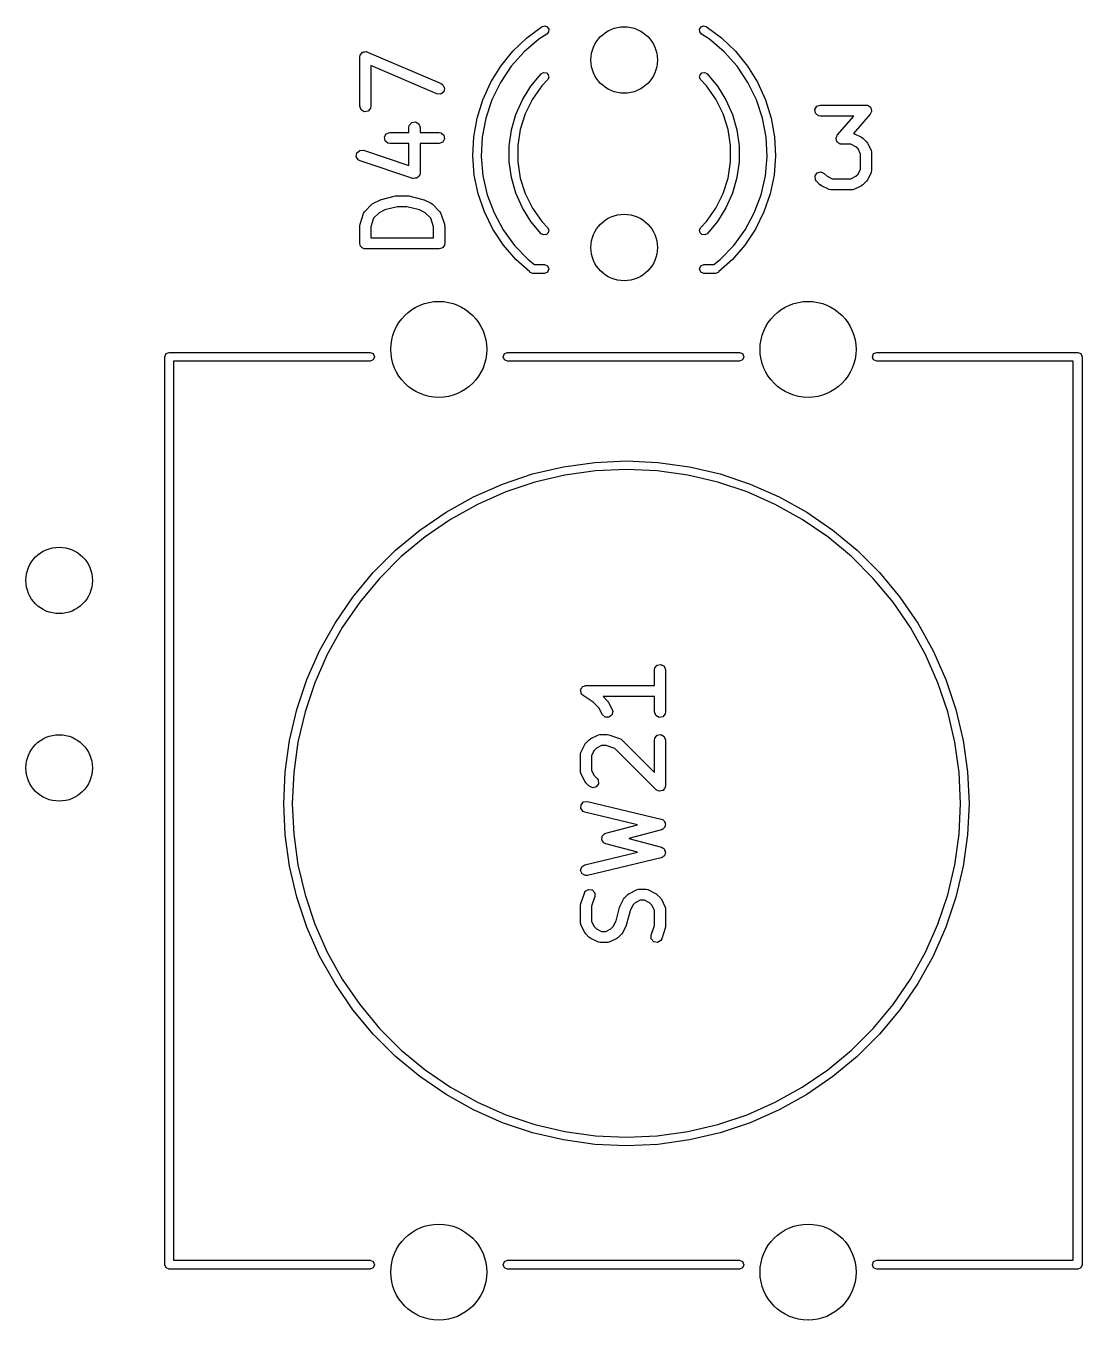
# Model space of a CAD drawing. Extents: x 36 to 247, y -101 to -40.
# Drawn here: x 88.33 to 102.63, y -71.96 to -54.43 of the extents above; entities that cross this region are included whole.
import ezdxf

# ---------------------------------------------------------------- set-up
doc = ezdxf.new("R2010")
doc.units = 0
doc.layers.add('BLACK', color=7, linetype='CONTINUOUS')

msp = doc.modelspace()

# ---------------------------------------------------------------- linework, layer by layer
at = {"layer": 'BLACK', "linetype": 'CONTINUOUS'}
for p, q in [((95.110254, -54.591317), (95.318872, -54.437244)), ((95.318871, -54.437243), (95.354719, -54.427757)), ((95.318872, -54.437244), (95.318871, -54.437243)), ((95.354719, -54.427757), (95.389297, -54.441155)), ((95.407339, -54.509342), (95.383913, -54.538087)), ((95.389297, -54.441155), (95.409396, -54.472317)), ((95.409396, -54.472317), (95.407339, -54.509342)), ((97.450604, -54.472317), (97.470703, -54.441155)), ((97.452661, -54.509342), (97.450604, -54.472317)), ((97.476087, -54.538087), (97.452661, -54.509342)), ((97.470703, -54.441155), (97.505281, -54.427757)), ((97.505281, -54.427757), (97.541129, -54.437243)), ((97.541129, -54.437243), (97.541128, -54.437244)), ((97.541128, -54.437244), (97.749746, -54.591317)), ((94.922758, -54.770497), (95.110254, -54.591317)), ((95.273711, -54.60909), (95.074615, -54.77969)), ((95.383913, -54.538088), (95.273711, -54.60909)), ((95.383913, -54.538087), (95.383913, -54.538088)), ((97.476087, -54.538088), (97.476087, -54.538087)), ((97.586289, -54.60909), (97.476087, -54.538088)), ((97.785385, -54.77969), (97.586289, -54.60909)), ((97.749746, -54.591317), (97.937242, -54.770497)), ((92.849819, -54.850476), (92.854342, -54.824824)), ((92.849819, -55.517142), (92.849819, -54.850476)), ((92.854342, -54.824824), (92.860036, -54.818037)), ((92.860036, -54.818037), (92.86206, -54.80941)), ((92.86206, -54.80941), (92.876071, -54.798927)), ((92.876071, -54.798927), (92.887319, -54.785524)), ((92.887319, -54.785524), (92.896045, -54.783985)), ((92.896045, -54.783985), (92.90314, -54.778678)), ((92.90314, -54.778678), (92.920608, -54.779654)), ((92.920608, -54.779654), (92.937843, -54.776615)), ((92.937843, -54.776615), (92.945517, -54.781045)), ((92.945517, -54.781045), (92.954363, -54.78154)), ((92.954363, -54.78154), (93.954363, -55.210111)), ((94.759386, -54.971916), (94.922758, -54.770497)), ((95.074615, -54.77969), (94.900416, -54.975645)), ((97.959584, -54.975645), (97.785385, -54.77969)), ((97.937242, -54.770497), (98.100614, -54.971916)), ((93.895275, -55.347983), (92.999819, -54.964216)), ((92.999819, -54.964216), (92.999819, -55.517142)), ((94.622751, -55.19235), (94.759386, -54.971916)), ((94.900416, -54.975645), (94.754314, -55.193355)), ((98.105686, -55.193355), (97.959584, -54.975645)), ((98.100614, -54.971916), (98.237249, -55.19235)), ((93.954363, -55.210111), (93.976159, -55.224373)), ((93.976159, -55.224373), (93.999291, -55.270165)), ((94.515041, -55.42827), (94.622751, -55.19235)), ((94.754314, -55.193355), (94.638993, -55.428822)), ((95.167352, -55.243858), (95.30697, -55.077225)), ((95.30697, -55.077225), (95.339697, -55.05979)), ((95.393357, -55.160516), (95.316546, -55.240196)), ((95.339697, -55.05979), (95.376422, -55.064921)), ((95.376422, -55.064921), (95.403117, -55.09066)), ((95.409586, -55.127173), (95.393356, -55.160515)), ((95.393356, -55.160515), (95.393357, -55.160516)), ((95.403117, -55.09066), (95.409586, -55.127173)), ((97.450414, -55.127173), (97.456883, -55.09066)), ((97.466644, -55.160515), (97.450414, -55.127173)), ((97.456883, -55.09066), (97.483578, -55.064921)), ((97.466643, -55.160516), (97.466644, -55.160515)), ((97.543454, -55.240196), (97.466643, -55.160516)), ((97.483578, -55.064921), (97.520303, -55.05979)), ((97.520303, -55.05979), (97.55303, -55.077225)), ((97.55303, -55.077225), (97.692648, -55.243858)), ((98.221007, -55.428822), (98.105686, -55.193355)), ((98.237249, -55.19235), (98.344959, -55.42827)), ((93.946498, -55.350845), (93.895275, -55.347983)), ((93.987577, -55.320113), (93.946498, -55.350845)), ((93.999291, -55.270165), (93.987577, -55.320113)), ((95.052253, -55.428282), (95.167352, -55.243858)), ((95.316546, -55.240196), (95.189065, -55.42115)), ((97.670935, -55.42115), (97.543454, -55.240196)), ((97.692648, -55.243858), (97.807747, -55.428282)), ((92.867366, -55.565351), (92.849819, -55.517142)), ((92.911795, -55.591003), (92.867366, -55.565351)), ((92.995296, -55.542794), (92.962319, -55.582094)), ((92.999819, -55.517142), (92.995296, -55.542794)), ((94.43798, -55.675902), (94.515041, -55.42827)), ((94.638993, -55.428822), (94.556572, -55.677721)), ((94.963911, -55.626916), (95.052253, -55.428282)), ((95.189065, -55.42115), (95.090733, -55.619459)), ((97.769267, -55.619459), (97.670935, -55.42115)), ((97.807747, -55.428282), (97.896089, -55.626916)), ((98.303428, -55.677721), (98.221007, -55.428822)), ((98.344959, -55.42827), (98.42202, -55.675902)), ((99.012806, -55.561795), (99.038458, -55.517366)), ((99.021715, -55.612319), (99.012806, -55.561795)), ((99.038458, -55.517366), (99.086667, -55.499819)), ((99.086667, -55.499819), (99.705714, -55.499819)), ((99.705714, -55.499819), (99.716822, -55.501777)), ((99.716822, -55.501777), (99.720264, -55.501244)), ((99.720264, -55.501244), (99.722922, -55.502853)), ((99.722922, -55.502853), (99.731366, -55.504342)), ((99.731366, -55.504342), (99.746854, -55.517338)), ((99.746854, -55.517338), (99.764153, -55.527809)), ((99.764153, -55.527809), (99.766082, -55.533473)), ((99.766082, -55.533473), (99.770666, -55.537319)), ((99.770666, -55.537319), (99.774177, -55.557231)), ((99.774177, -55.557231), (99.780698, -55.576371)), ((99.780698, -55.576371), (99.778535, -55.581949)), ((92.962319, -55.582094), (92.911795, -55.591003)), ((93.521008, -55.777205), (93.553985, -55.737905)), ((93.553985, -55.737905), (93.604509, -55.728996)), ((93.604509, -55.728996), (93.648938, -55.754648)), ((94.3928, -55.931282), (94.43798, -55.675902)), ((94.556572, -55.677721), (94.508564, -55.935478)), ((94.904039, -55.835902), (94.963911, -55.626916)), ((95.090733, -55.619459), (95.023861, -55.830465)), ((97.836139, -55.830465), (97.769267, -55.619459)), ((97.896089, -55.626916), (97.955961, -55.835902)), ((98.351436, -55.935478), (98.303428, -55.677721)), ((98.42202, -55.675902), (98.4672, -55.931282)), ((99.061015, -55.645296), (99.021715, -55.612319)), ((99.086667, -55.649819), (99.061015, -55.645296)), ((99.540432, -55.649819), (99.086667, -55.649819)), ((99.315938, -55.906383), (99.540432, -55.649819)), ((99.762157, -55.624207), (99.534666, -55.884196)), ((99.769463, -55.605355), (99.762157, -55.624207)), ((99.779575, -55.587843), (99.769463, -55.605355)), ((99.778535, -55.581949), (99.779575, -55.587843)), ((93.184291, -55.93269), (93.209943, -55.888261)), ((93.209943, -55.888261), (93.258152, -55.870714)), ((93.258152, -55.870714), (93.516485, -55.870714)), ((93.516485, -55.802857), (93.521008, -55.777205)), ((93.516485, -55.870714), (93.516485, -55.802857)), ((93.648938, -55.754648), (93.666485, -55.802857)), ((93.666485, -55.802857), (93.666485, -55.870714)), ((93.666485, -55.870714), (93.924819, -55.870714)), ((93.924819, -55.870714), (93.950471, -55.875237)), ((93.950471, -55.875237), (93.989771, -55.908214)), ((93.989771, -55.908214), (93.99868, -55.958738)), ((94.873801, -56.051182), (94.904039, -55.835902)), ((95.023861, -55.830465), (94.990019, -56.049212)), ((97.869981, -56.049212), (97.836139, -55.830465)), ((97.955961, -55.835902), (97.986199, -56.051182)), ((99.29852, -55.942747), (99.308631, -55.925234)), ((99.308631, -55.925234), (99.315938, -55.906383)), ((99.534666, -55.884196), (99.54089, -55.885294)), ((99.54089, -55.885294), (99.544325, -55.888176)), ((99.544325, -55.888176), (99.548779, -55.888689)), ((99.548779, -55.888689), (99.644017, -55.936308)), ((93.1932, -55.983214), (93.184291, -55.93269)), ((93.2325, -56.016191), (93.1932, -55.983214)), ((93.258152, -56.020714), (93.2325, -56.016191)), ((93.516485, -56.020714), (93.258152, -56.020714)), ((93.516485, -56.317847), (93.516485, -56.020714)), ((93.924819, -56.020714), (93.666485, -56.020714)), ((93.666485, -56.020714), (93.666485, -56.421904)), ((93.973028, -56.003167), (93.924819, -56.020714)), ((93.99868, -55.958738), (93.973028, -56.003167)), ((94.380225, -56.190323), (94.3928, -55.931282)), ((94.508564, -55.935478), (94.495852, -56.19736)), ((94.873784, -56.268575), (94.873801, -56.051182)), ((94.990019, -56.049212), (94.990001, -56.270562)), ((97.869999, -56.270562), (97.869981, -56.049212)), ((97.986199, -56.051182), (97.986216, -56.268575)), ((98.364148, -56.19736), (98.351436, -55.935478)), ((98.4672, -55.931282), (98.479775, -56.190323)), ((99.297397, -55.954219), (99.299559, -55.94864)), ((99.303917, -55.973358), (99.297397, -55.954219)), ((99.299559, -55.94864), (99.29852, -55.942747)), ((99.307429, -55.993271), (99.303917, -55.973358)), ((99.312012, -55.997116), (99.307429, -55.993271)), ((99.313942, -56.002781), (99.312012, -55.997116)), ((99.33124, -56.013251), (99.313942, -56.002781)), ((99.346729, -56.026248), (99.33124, -56.013251)), ((99.355172, -56.027736), (99.346729, -56.026248)), ((99.357831, -56.029346), (99.355172, -56.027736)), ((99.361272, -56.028812), (99.357831, -56.029346)), ((99.372381, -56.030771), (99.361272, -56.028812)), ((99.497533, -56.030771), (99.372381, -56.030771)), ((99.566049, -56.065029), (99.497533, -56.030771)), ((99.596456, -56.095436), (99.566049, -56.065029)), ((99.630714, -56.163952), (99.596456, -56.095436)), ((99.644017, -55.936308), (99.662027, -55.949666)), ((99.662027, -55.949666), (99.663509, -55.950357)), ((99.663509, -55.950357), (99.711128, -55.997976)), ((99.711128, -55.997976), (99.723987, -56.016342)), ((99.723987, -56.016342), (99.725177, -56.017468)), ((99.725177, -56.017468), (99.772796, -56.112706)), ((92.803723, -56.198845), (92.811248, -56.148096)), ((92.830578, -56.242557), (92.803723, -56.198845)), ((92.811248, -56.148096), (92.849633, -56.114059)), ((92.853483, -56.25496), (92.830578, -56.242557)), ((92.849633, -56.114059), (92.900917, -56.112658)), ((93.567767, -56.493055), (92.853483, -56.25496)), ((92.900917, -56.112658), (93.516485, -56.317847)), ((94.400457, -56.448878), (94.380225, -56.190323)), ((94.495852, -56.19736), (94.518668, -56.458555)), ((94.903988, -56.483859), (94.873784, -56.268575)), ((94.990001, -56.270562), (95.023809, -56.489315)), ((97.836191, -56.489315), (97.869999, -56.270562)), ((97.986216, -56.268575), (97.956012, -56.483859)), ((98.341332, -56.458555), (98.364148, -56.19736)), ((98.479775, -56.190323), (98.459543, -56.448878)), ((99.630714, -56.366637), (99.630714, -56.163952)), ((99.772796, -56.112706), (99.780222, -56.137672)), ((99.780222, -56.137672), (99.77918, -56.142033)), ((99.77918, -56.142033), (99.780714, -56.146247)), ((99.780714, -56.146247), (99.780714, -56.384342)), ((93.658277, -56.451946), (93.657437, -56.457616)), ((93.661962, -56.447556), (93.658277, -56.451946)), ((93.666485, -56.421904), (93.661962, -56.447556)), ((94.453171, -56.70281), (94.400457, -56.448878)), ((98.459543, -56.448878), (98.406829, -56.70281)), ((99.014223, -56.460168), (99.043649, -56.418143)), ((99.043649, -56.418143), (99.093204, -56.404866)), ((99.093204, -56.404866), (99.139701, -56.426548)), ((99.139701, -56.426548), (99.178713, -56.465561)), ((99.566048, -56.465561), (99.596455, -56.435153)), ((99.596455, -56.435153), (99.630714, -56.366637)), ((99.772796, -56.417883), (99.725177, -56.513121)), ((99.773308, -56.413429), (99.772796, -56.417883)), ((99.776191, -56.409994), (99.773308, -56.413429)), ((99.780714, -56.384342), (99.776191, -56.409994)), ((93.573496, -56.492898), (93.567767, -56.493055)), ((93.578461, -56.495765), (93.573496, -56.492898)), ((93.598607, -56.492212), (93.578461, -56.495765)), ((93.619051, -56.491654), (93.598607, -56.492212)), ((93.623339, -56.487851), (93.619051, -56.491654)), ((93.628985, -56.486856), (93.623339, -56.487851)), ((93.642134, -56.471185), (93.628985, -56.486856)), ((93.657437, -56.457616), (93.642134, -56.471185)), ((94.518668, -56.458555), (94.576594, -56.714266)), ((94.963827, -56.692855), (94.903988, -56.483859)), ((95.023809, -56.489315), (95.090649, -56.700332)), ((97.769351, -56.700332), (97.836191, -56.489315)), ((97.956012, -56.483859), (97.896173, -56.692855)), ((98.283406, -56.714266), (98.341332, -56.458555)), ((99.018693, -56.511275), (99.014223, -56.460168)), ((99.033633, -56.532612), (99.018693, -56.511275)), ((99.081252, -56.580232), (99.033633, -56.532612)), ((99.082733, -56.580922), (99.081252, -56.580232)), ((99.100745, -56.594282), (99.082733, -56.580922)), ((99.195983, -56.641901), (99.100745, -56.594282)), ((99.178713, -56.465561), (99.247229, -56.499819)), ((99.247229, -56.499819), (99.497533, -56.499819)), ((99.497533, -56.499819), (99.566048, -56.465561)), ((99.644017, -56.594282), (99.548779, -56.641901)), ((99.645141, -56.593094), (99.644017, -56.594282)), ((99.66351, -56.580232), (99.645141, -56.593094)), ((99.711128, -56.532613), (99.66351, -56.580232)), ((99.711818, -56.531131), (99.711128, -56.532613)), ((99.725177, -56.513121), (99.711818, -56.531131)), ((93.034135, -56.831013), (93.129373, -56.783394)), ((93.129373, -56.783394), (93.141779, -56.779703)), ((93.141779, -56.779703), (93.144724, -56.777715)), ((93.144724, -56.777715), (93.3352, -56.730096)), ((93.3352, -56.730096), (93.350132, -56.729042)), ((93.350132, -56.729042), (93.35339, -56.727857)), ((93.35339, -56.727857), (93.496247, -56.727857)), ((93.496247, -56.727857), (93.510988, -56.730456)), ((93.510988, -56.730456), (93.514437, -56.730096)), ((93.514437, -56.730096), (93.704913, -56.777715)), ((93.704913, -56.777715), (93.716735, -56.782987)), ((93.716735, -56.782987), (93.720264, -56.783394)), ((93.720264, -56.783394), (93.815502, -56.831013)), ((94.537524, -56.948054), (94.453171, -56.70281)), ((94.576594, -56.714266), (94.668565, -56.959796)), ((95.052139, -56.891502), (94.963827, -56.692855)), ((95.090649, -56.700332), (95.188949, -56.898656)), ((97.671051, -56.898656), (97.769351, -56.700332)), ((97.896173, -56.692855), (97.807861, -56.891502)), ((98.191435, -56.959796), (98.283406, -56.714266)), ((98.406829, -56.70281), (98.322476, -56.948054)), ((99.200436, -56.642413), (99.195983, -56.641901)), ((99.203872, -56.645296), (99.200436, -56.642413)), ((99.229524, -56.649819), (99.203872, -56.645296)), ((99.515238, -56.649819), (99.229524, -56.649819)), ((99.519451, -56.648285), (99.515238, -56.649819)), ((99.523812, -56.649327), (99.519451, -56.648285)), ((99.548779, -56.641901), (99.523812, -56.649327)), ((92.853668, -57.112473), (92.901287, -56.969616)), ((92.901287, -56.969616), (92.913689, -56.946711)), ((92.913689, -56.946711), (92.91751, -56.944363)), ((92.91751, -56.944363), (92.919405, -56.9403)), ((92.919405, -56.9403), (93.014643, -56.845062)), ((93.014643, -56.845062), (93.033011, -56.832199)), ((93.033011, -56.832199), (93.034135, -56.831013)), ((93.112103, -56.959734), (93.03799, -57.033846)), ((93.18909, -56.92124), (93.112103, -56.959734)), ((93.362624, -56.877857), (93.18909, -56.92124)), ((93.487013, -56.877857), (93.362624, -56.877857)), ((93.660547, -56.92124), (93.487013, -56.877857)), ((93.737534, -56.959734), (93.660547, -56.92124)), ((93.811648, -57.033847), (93.737534, -56.959734)), ((93.815502, -56.831013), (93.833512, -56.844371)), ((93.833512, -56.844371), (93.834994, -56.845062)), ((93.834994, -56.845062), (93.930233, -56.9403)), ((93.930233, -56.9403), (93.945174, -56.961637)), ((93.945174, -56.961637), (93.945564, -56.966105)), ((93.945564, -56.966105), (93.948351, -56.969616)), ((93.948351, -56.969616), (93.99597, -57.112472)), ((94.652165, -57.180685), (94.537524, -56.948054)), ((94.668565, -56.959796), (94.792893, -57.190634)), ((95.167208, -57.075944), (95.052139, -56.891502)), ((95.188949, -56.898656), (95.316402, -57.07963)), ((97.543598, -57.07963), (97.671051, -56.898656)), ((97.807861, -56.891502), (97.692792, -57.075944)), ((98.067107, -57.190634), (98.191435, -56.959796)), ((98.322476, -56.948054), (98.207835, -57.180685)), ((92.849819, -57.13619), (92.853712, -57.114107)), ((92.849819, -57.374285), (92.849819, -57.13619)), ((92.853712, -57.114107), (92.853668, -57.112473)), ((93.03799, -57.033846), (92.999819, -57.14836)), ((92.999819, -57.14836), (92.999819, -57.299285)), ((93.849819, -57.14836), (93.811648, -57.033847)), ((93.849819, -57.299285), (93.849819, -57.14836)), ((93.99597, -57.112472), (93.999259, -57.134652)), ((93.999259, -57.134652), (93.999819, -57.13619)), ((93.999819, -57.13619), (93.999819, -57.374285)), ((95.306801, -57.242599), (95.167208, -57.075944)), ((95.316402, -57.07963), (95.393201, -57.159322)), ((97.466799, -57.159322), (97.543598, -57.07963)), ((97.692792, -57.075944), (97.553199, -57.242599)), ((92.999819, -57.299285), (93.849819, -57.299285)), ((94.79526, -57.396981), (94.652165, -57.180685)), ((94.792893, -57.190634), (94.947293, -57.40254)), ((95.339525, -57.26004), (95.3068, -57.242599)), ((95.3068, -57.242599), (95.306801, -57.242599)), ((95.376251, -57.254914), (95.339525, -57.26004)), ((95.40295, -57.22918), (95.376251, -57.254914)), ((95.393201, -57.159322), (95.3932, -57.159323)), ((95.3932, -57.159323), (95.409424, -57.192667)), ((95.409424, -57.192667), (95.40295, -57.22918)), ((97.450576, -57.192667), (97.4668, -57.159323)), ((97.45705, -57.22918), (97.450576, -57.192667)), ((97.483749, -57.254914), (97.45705, -57.22918)), ((97.4668, -57.159323), (97.466799, -57.159322)), ((97.520475, -57.26004), (97.483749, -57.254914)), ((97.5532, -57.242599), (97.520475, -57.26004)), ((97.553199, -57.242599), (97.5532, -57.242599)), ((97.912707, -57.40254), (98.067107, -57.190634)), ((98.207835, -57.180685), (98.06474, -57.396981)), ((92.856482, -57.392593), (92.849819, -57.374285)), ((92.859867, -57.411785), (92.856482, -57.392593)), ((92.865051, -57.416135), (92.859867, -57.411785)), ((92.867366, -57.422494), (92.865051, -57.416135)), ((92.884239, -57.432236), (92.867366, -57.422494)), ((92.899167, -57.444762), (92.884239, -57.432236)), ((92.908909, -57.446479), (92.899167, -57.444762)), ((92.911795, -57.448146), (92.908909, -57.446479)), ((92.915077, -57.447567), (92.911795, -57.448146)), ((92.924819, -57.449285), (92.915077, -57.447567)), ((93.924819, -57.449285), (92.924819, -57.449285)), ((93.943127, -57.442621), (93.924819, -57.449285)), ((93.962319, -57.439237), (93.943127, -57.442621)), ((93.966669, -57.434052), (93.962319, -57.439237)), ((93.973028, -57.431738), (93.966669, -57.434052)), ((93.98277, -57.414864), (93.973028, -57.431738)), ((93.995296, -57.399937), (93.98277, -57.414864)), ((93.997013, -57.390194), (93.995296, -57.399937)), ((93.99868, -57.387309), (93.997013, -57.390194)), ((93.999819, -57.374285), (93.998101, -57.384026)), ((93.998101, -57.384026), (93.99868, -57.387309)), ((94.964519, -57.593479), (94.79526, -57.396981)), ((94.947293, -57.40254), (95.128929, -57.591622)), ((97.731071, -57.591622), (97.912707, -57.40254)), ((98.06474, -57.396981), (97.895481, -57.593479)), ((95.151251, -57.761646), (94.964519, -57.593479)), ((95.128929, -57.591622), (95.215351, -57.66)), ((95.215351, -57.66), (95.35, -57.66)), ((95.35, -57.66), (95.392426, -57.677574)), ((95.392426, -57.677574), (95.41, -57.72)), ((97.45, -57.72), (97.467574, -57.677574)), ((97.467574, -57.677574), (97.51, -57.66)), ((97.51, -57.66), (97.644649, -57.66)), ((97.644649, -57.66), (97.731071, -57.591622)), ((97.895481, -57.593479), (97.708748, -57.761646)), ((95.151574, -57.762426), (95.151251, -57.761646)), ((95.152578, -57.762841), (95.151574, -57.762426)), ((95.157233, -57.767034), (95.152578, -57.762841)), ((95.157232, -57.767035), (95.157233, -57.767034)), ((95.191993, -57.779948), (95.157232, -57.767035)), ((95.193116, -57.779633), (95.191993, -57.779948)), ((95.194, -57.78), (95.193116, -57.779633)), ((95.35, -57.78), (95.194, -57.78)), ((95.392426, -57.762426), (95.35, -57.78)), ((95.41, -57.72), (95.392426, -57.762426)), ((97.467574, -57.762426), (97.45, -57.72)), ((97.51, -57.78), (97.467574, -57.762426)), ((97.666, -57.78), (97.51, -57.78)), ((97.666883, -57.779633), (97.666, -57.78)), ((97.668007, -57.779948), (97.666883, -57.779633)), ((97.702768, -57.767035), (97.668007, -57.779948)), ((97.707421, -57.762841), (97.702767, -57.767034)), ((97.702767, -57.767034), (97.702768, -57.767035)), ((97.708426, -57.762426), (97.707421, -57.762841)), ((97.708748, -57.761646), (97.708426, -57.762426)), ((90.21, -58.91), (90.227574, -58.867574)), ((90.227574, -58.867574), (90.27, -58.85)), ((90.27, -58.85), (92.99, -58.85)), ((92.99, -58.85), (93.032426, -58.867574)), ((93.032426, -58.867574), (93.05, -58.91)), ((94.79, -58.91), (94.807574, -58.867574)), ((94.807574, -58.867574), (94.85, -58.85)), ((94.85, -58.85), (97.99, -58.85)), ((97.99, -58.85), (98.032426, -58.867574)), ((98.032426, -58.867574), (98.05, -58.91)), ((99.79, -58.91), (99.807574, -58.867574)), ((99.807574, -58.867574), (99.85, -58.85)), ((99.85, -58.85), (102.57, -58.85)), ((102.57, -58.85), (102.612426, -58.867574)), ((102.612426, -58.867574), (102.63, -58.91)), ((90.21, -71.21), (90.21, -58.91)), ((92.99, -58.97), (90.33, -58.97)), ((90.33, -58.97), (90.33, -71.15)), ((93.032426, -58.952426), (92.99, -58.97)), ((93.05, -58.91), (93.032426, -58.952426)), ((94.807574, -58.952426), (94.79, -58.91)), ((94.85, -58.97), (94.807574, -58.952426)), ((97.99, -58.97), (94.85, -58.97)), ((98.032426, -58.952426), (97.99, -58.97)), ((98.05, -58.91), (98.032426, -58.952426)), ((99.807574, -58.952426), (99.79, -58.91)), ((99.85, -58.97), (99.807574, -58.952426)), ((102.51, -58.97), (99.85, -58.97)), ((102.51, -71.15), (102.51, -58.97)), ((102.63, -58.91), (102.63, -71.21)), ((95.190464, -60.498043), (95.607577, -60.399939)), ((95.607577, -60.399939), (96.031962, -60.340739)), ((96.042589, -60.455421), (95.62874, -60.513151)), ((96.031962, -60.340739), (96.46, -60.32095)), ((96.46, -60.436123), (96.042589, -60.455421)), ((96.46, -60.32095), (96.888038, -60.340739)), ((96.877411, -60.455421), (96.46, -60.436123)), ((97.29126, -60.513151), (96.877411, -60.455421)), ((96.888038, -60.340739), (97.312423, -60.399939)), ((97.312423, -60.399939), (97.729536, -60.498043)), ((94.392197, -60.807293), (94.784182, -60.634215)), ((94.784182, -60.634215), (95.190464, -60.498043)), ((95.221982, -60.608819), (94.825787, -60.74161)), ((95.62874, -60.513151), (95.221982, -60.608819)), ((97.698018, -60.608819), (97.29126, -60.513151)), ((98.094213, -60.74161), (97.698018, -60.608819)), ((97.729536, -60.498043), (98.135818, -60.634215)), ((98.135818, -60.634215), (98.527803, -60.807293)), ((94.017855, -61.0158), (94.392197, -60.807293)), ((94.825787, -60.74161), (94.443535, -60.910391)), ((98.476465, -60.910391), (98.094213, -60.74161)), ((98.527803, -60.807293), (98.902145, -61.0158)), ((94.443535, -60.910391), (94.078486, -61.113722)), ((98.841514, -61.113722), (98.476465, -60.910391)), ((93.664348, -61.257958), (94.017855, -61.0158)), ((94.078486, -61.113722), (93.733755, -61.349868)), ((99.186245, -61.349868), (98.841514, -61.113722)), ((98.902145, -61.0158), (99.255652, -61.257958)), ((93.334692, -61.531701), (93.664348, -61.257958)), ((93.733755, -61.349868), (93.412284, -61.616815)), ((99.507716, -61.616815), (99.186245, -61.349868)), ((99.255652, -61.257958), (99.585308, -61.531701)), ((93.031701, -61.834692), (93.334692, -61.531701)), ((99.585308, -61.531701), (99.888299, -61.834692)), ((93.412284, -61.616815), (93.116815, -61.912284)), ((99.803185, -61.912284), (99.507716, -61.616815)), ((92.757958, -62.164348), (93.031701, -61.834692)), ((99.888299, -61.834692), (100.162042, -62.164348)), ((93.116815, -61.912284), (92.849868, -62.233755)), ((100.070132, -62.233755), (99.803185, -61.912284)), ((92.5158, -62.517855), (92.757958, -62.164348)), ((92.849868, -62.233755), (92.613722, -62.578486)), ((100.306278, -62.578486), (100.070132, -62.233755)), ((100.162042, -62.164348), (100.4042, -62.517855)), ((92.307293, -62.892197), (92.5158, -62.517855)), ((92.613722, -62.578486), (92.410391, -62.943535)), ((100.509609, -62.943535), (100.306278, -62.578486)), ((100.4042, -62.517855), (100.612707, -62.892197)), ((92.134215, -63.284182), (92.307293, -62.892197)), ((100.612707, -62.892197), (100.785785, -63.284182)), ((92.410391, -62.943535), (92.24161, -63.325787)), ((96.844342, -63.124824), (96.877319, -63.085524)), ((96.877319, -63.085524), (96.927843, -63.076615)), ((96.927843, -63.076615), (96.972272, -63.102267)), ((96.972272, -63.102267), (96.989819, -63.150476)), ((100.67839, -63.325787), (100.509609, -62.943535)), ((91.998043, -63.690464), (92.134215, -63.284182)), ((96.839819, -63.150476), (96.844342, -63.124824)), ((96.839819, -63.36119), (96.839819, -63.150476)), ((96.989819, -63.150476), (96.989819, -63.721904)), ((100.785785, -63.284182), (100.921957, -63.690464)), ((92.24161, -63.325787), (92.108819, -63.721982)), ((95.839974, -63.431363), (95.841706, -63.427413)), ((95.846087, -63.452254), (95.839974, -63.431363)), ((95.840958, -63.423166), (95.85184, -63.404317)), ((95.841706, -63.427413), (95.840958, -63.423166)), ((95.849867, -63.47369), (95.846087, -63.452254)), ((95.85184, -63.404317), (95.860587, -63.384383)), ((95.860587, -63.384383), (95.864454, -63.382471)), ((95.864454, -63.382471), (95.86661, -63.378737)), ((95.86661, -63.378737), (95.887063, -63.371292)), ((95.887063, -63.371292), (95.906576, -63.361645)), ((95.906576, -63.361645), (95.910765, -63.362665)), ((95.910765, -63.362665), (95.914819, -63.36119)), ((95.914819, -63.36119), (96.839819, -63.36119)), ((100.811181, -63.721982), (100.67839, -63.325787)), ((95.85317, -63.476462), (95.849867, -63.47369)), ((95.854382, -63.480601), (95.85317, -63.476462)), ((95.873216, -63.498594), (95.854382, -63.480601)), ((96.009894, -63.589712), (95.873216, -63.498594)), ((96.091275, -63.671093), (96.009894, -63.589712)), ((96.839819, -63.51119), (96.143504, -63.51119)), ((96.143504, -63.51119), (96.205947, -63.573633)), ((96.205947, -63.573633), (96.218809, -63.592001)), ((96.218809, -63.592001), (96.219996, -63.593125)), ((96.219996, -63.593125), (96.267615, -63.688363)), ((96.839819, -63.721904), (96.839819, -63.51119)), ((91.899939, -64.107577), (91.998043, -63.690464)), ((92.108819, -63.721982), (92.013151, -64.12874)), ((96.133451, -63.755445), (96.091275, -63.671093)), ((96.170705, -63.790717), (96.133451, -63.755445)), ((96.221915, -63.793792), (96.170705, -63.790717)), ((96.263121, -63.763228), (96.221915, -63.793792)), ((96.275041, -63.713329), (96.263121, -63.763228)), ((96.267615, -63.688363), (96.275041, -63.713329)), ((96.857366, -63.770113), (96.839819, -63.721904)), ((96.901795, -63.795765), (96.857366, -63.770113)), ((96.952319, -63.786856), (96.901795, -63.795765)), ((96.985296, -63.747556), (96.952319, -63.786856)), ((96.989819, -63.721904), (96.985296, -63.747556)), ((100.906849, -64.12874), (100.811181, -63.721982)), ((100.921957, -63.690464), (101.020061, -64.107577)), ((91.840739, -64.531962), (91.899939, -64.107577)), ((92.013151, -64.12874), (91.955421, -64.542589)), ((95.847737, -64.259792), (95.895356, -64.164554)), ((95.895356, -64.164554), (95.908714, -64.146543)), ((95.908714, -64.146543), (95.909405, -64.145062)), ((95.909405, -64.145062), (95.957024, -64.097443)), ((95.957024, -64.097443), (95.97539, -64.084583)), ((95.97539, -64.084583), (95.976516, -64.083394)), ((95.976516, -64.083394), (96.071754, -64.035775)), ((96.071754, -64.035775), (96.09672, -64.028349)), ((96.09672, -64.028349), (96.101081, -64.02939)), ((96.101081, -64.02939), (96.105295, -64.027857)), ((96.105295, -64.027857), (96.200533, -64.027857)), ((96.200533, -64.027857), (96.222615, -64.03175)), ((96.222615, -64.03175), (96.22425, -64.031706)), ((96.22425, -64.031706), (96.367107, -64.079325)), ((96.367107, -64.079325), (96.390012, -64.091727)), ((96.390012, -64.091727), (96.392359, -64.095548)), ((96.392359, -64.095548), (96.396423, -64.097443)), ((96.396423, -64.097443), (96.839819, -64.540838)), ((96.839819, -64.102857), (96.844342, -64.077205)), ((96.839819, -64.540838), (96.839819, -64.102857)), ((96.844342, -64.077205), (96.877319, -64.037905)), ((96.877319, -64.037905), (96.927843, -64.028996)), ((96.927843, -64.028996), (96.972272, -64.054648)), ((96.972272, -64.054648), (96.989819, -64.102857)), ((96.989819, -64.102857), (96.989819, -64.721904)), ((100.964579, -64.542589), (100.906849, -64.12874)), ((101.020061, -64.107577), (101.079261, -64.531962)), ((95.839819, -64.293333), (95.844342, -64.267681)), ((95.839819, -64.531428), (95.839819, -64.293333)), ((95.844342, -64.267681), (95.847224, -64.264245)), ((95.847224, -64.264245), (95.847737, -64.259792)), ((96.024077, -64.242522), (95.989819, -64.311038)), ((95.989819, -64.311038), (95.989819, -64.513723)), ((96.054484, -64.212115), (96.024077, -64.242522)), ((96.123, -64.177857), (96.054484, -64.212115)), ((96.188363, -64.177857), (96.123, -64.177857)), ((96.302876, -64.216028), (96.188363, -64.177857)), ((96.861786, -64.774937), (96.302876, -64.216028)), ((95.989819, -64.513723), (96.024077, -64.582239)), ((91.82095, -64.96), (91.840739, -64.531962)), ((91.955421, -64.542589), (91.936123, -64.96)), ((95.841352, -64.535641), (95.839819, -64.531428)), ((95.840311, -64.540002), (95.841352, -64.535641)), ((95.847737, -64.564969), (95.840311, -64.540002)), ((95.895356, -64.660207), (95.847737, -64.564969)), ((95.896545, -64.661332), (95.895356, -64.660207)), ((95.909405, -64.679699), (95.896545, -64.661332)), ((95.957024, -64.727318), (95.909405, -64.679699)), ((96.024077, -64.582239), (96.06309, -64.621252)), ((96.082501, -64.693696), (96.053075, -64.735722)), ((96.06309, -64.621252), (96.07803, -64.642589)), ((96.07803, -64.642589), (96.082501, -64.693696)), ((100.983877, -64.96), (100.964579, -64.542589)), ((101.079261, -64.531962), (101.09905, -64.96)), ((96.00352, -64.748999), (95.957024, -64.727318)), ((96.053075, -64.735722), (96.00352, -64.748999)), ((96.882239, -64.784474), (96.861786, -64.774937)), ((96.901795, -64.795765), (96.882239, -64.784474)), ((96.905175, -64.795168), (96.901795, -64.795765)), ((96.908283, -64.796618), (96.905175, -64.795168)), ((96.930085, -64.790776), (96.908283, -64.796618)), ((96.952319, -64.786856), (96.930085, -64.790776)), ((96.954523, -64.784228), (96.952319, -64.786856)), ((96.957837, -64.783341), (96.954523, -64.784228)), ((96.970785, -64.764849), (96.957837, -64.783341)), ((96.985296, -64.747556), (96.970785, -64.764849)), ((96.986104, -64.742971), (96.985296, -64.747556)), ((96.987264, -64.741315), (96.986104, -64.742971)), ((96.989819, -64.721904), (96.986976, -64.738026)), ((96.986976, -64.738026), (96.987264, -64.741315)), ((91.840739, -65.388038), (91.82095, -64.96)), ((91.936123, -64.96), (91.955421, -65.377411)), ((95.842948, -65.029055), (95.845983, -64.977841)), ((95.873541, -65.070238), (95.842948, -65.029055)), ((95.845983, -64.977841), (95.881228, -64.940562)), ((95.881228, -64.940562), (95.932191, -64.934659)), ((95.932191, -64.934659), (96.932191, -65.172754)), ((100.964579, -65.377411), (100.983877, -64.96)), ((101.09905, -64.96), (101.079261, -65.388038)), ((95.897447, -65.080579), (95.873541, -65.070238)), ((96.608303, -65.24983), (95.897447, -65.080579)), ((96.932191, -65.172754), (96.956097, -65.183095)), ((96.956097, -65.183095), (96.960788, -65.189409)), ((96.960788, -65.189409), (96.967916, -65.192744)), ((96.967916, -65.192744), (96.975691, -65.209472)), ((96.975691, -65.209472), (96.986691, -65.224278)), ((91.899939, -65.812423), (91.840739, -65.388038)), ((91.955421, -65.377411), (92.013151, -65.79126)), ((96.137365, -65.39972), (96.139148, -65.393099)), ((96.139148, -65.393099), (96.155052, -65.38199)), ((96.155052, -65.38199), (96.168755, -65.368255)), ((96.168755, -65.368255), (96.175585, -65.367649)), ((96.175585, -65.367649), (96.181208, -65.363722)), ((96.181208, -65.363722), (96.608303, -65.24983)), ((96.934144, -65.318182), (96.491613, -65.43619)), ((96.940595, -65.313676), (96.934144, -65.318182)), ((96.94841, -65.312771), (96.940595, -65.313676)), ((96.961083, -65.299365), (96.94841, -65.312771)), ((96.976204, -65.288805), (96.961083, -65.299365)), ((96.978248, -65.28121), (96.976204, -65.288805)), ((96.983655, -65.275492), (96.978248, -65.28121)), ((96.984746, -65.257077), (96.983655, -65.275492)), ((96.989542, -65.239267), (96.984746, -65.257077)), ((96.986691, -65.224278), (96.986225, -65.232132)), ((96.986225, -65.232132), (96.989542, -65.239267)), ((100.906849, -65.79126), (100.964579, -65.377411)), ((101.079261, -65.388038), (101.020061, -65.812423)), ((96.12581, -65.442637), (96.130854, -65.423901)), ((96.128701, -65.448856), (96.12581, -65.442637)), ((96.128112, -65.455688), (96.128701, -65.448856)), ((96.139257, -65.471565), (96.128112, -65.455688)), ((96.130854, -65.423901), (96.132522, -65.404575)), ((96.132522, -65.404575), (96.137365, -65.39972)), ((96.147436, -65.489159), (96.139257, -65.471565)), ((96.153647, -65.492064), (96.147436, -65.489159)), ((96.157588, -65.497678), (96.153647, -65.492064)), ((96.181208, -65.508658), (96.157588, -65.497678)), ((96.608303, -65.622549), (96.181208, -65.508658)), ((96.491613, -65.43619), (96.934144, -65.554198)), ((96.934144, -65.554198), (96.957764, -65.565178)), ((96.957764, -65.565178), (96.962285, -65.571618)), ((95.897447, -65.791801), (96.608303, -65.622549)), ((96.932191, -65.699626), (95.932191, -65.937721)), ((96.938759, -65.695296), (96.932191, -65.699626)), ((96.946597, -65.694601), (96.938759, -65.695296)), ((96.959628, -65.681538), (96.946597, -65.694601)), ((96.975024, -65.67139), (96.959628, -65.681538)), ((96.962285, -65.571618), (96.969319, -65.575142)), ((96.969319, -65.575142), (96.976641, -65.592068)), ((96.977271, -65.663854), (96.975024, -65.67139)), ((96.976641, -65.592068), (96.987241, -65.607168)), ((96.982831, -65.658282), (96.977271, -65.663854)), ((96.984417, -65.639899), (96.982831, -65.658282)), ((96.989688, -65.622228), (96.984417, -65.639899)), ((96.987241, -65.607168), (96.986564, -65.615007)), ((96.986564, -65.615007), (96.989688, -65.622228)), ((91.998043, -66.229536), (91.899939, -65.812423)), ((92.013151, -65.79126), (92.108819, -66.198018)), ((95.83995, -65.869199), (95.854614, -65.820037)), ((95.860319, -65.916285), (95.83995, -65.869199)), ((95.854614, -65.820037), (95.897447, -65.791801)), ((95.906188, -65.939263), (95.860319, -65.916285)), ((100.811181, -66.198018), (100.906849, -65.79126)), ((101.020061, -65.812423), (100.921957, -66.229536)), ((95.932191, -65.937721), (95.906188, -65.939263)), ((92.134215, -66.635818), (91.998043, -66.229536)), ((92.108819, -66.198018), (92.24161, -66.594213)), ((95.843668, -66.317235), (95.891287, -66.174378)), ((95.891287, -66.174378), (95.903689, -66.151473)), ((95.903689, -66.151473), (95.947402, -66.124618)), ((95.947402, -66.124618), (95.99815, -66.132143)), ((96.033589, -66.221813), (95.989819, -66.353122)), ((95.99815, -66.132143), (96.032188, -66.170529)), ((96.032188, -66.170529), (96.033589, -66.221813)), ((96.371546, -66.35503), (96.419165, -66.259792)), ((96.419165, -66.259792), (96.432523, -66.241781)), ((96.432523, -66.241781), (96.433214, -66.2403)), ((96.433214, -66.2403), (96.480833, -66.192681)), ((96.480833, -66.192681), (96.499199, -66.179821)), ((96.499199, -66.179821), (96.500325, -66.178632)), ((96.500325, -66.178632), (96.595563, -66.131013)), ((96.595563, -66.131013), (96.620529, -66.123587)), ((96.620529, -66.123587), (96.62489, -66.124628)), ((96.62489, -66.124628), (96.629104, -66.123095)), ((96.629104, -66.123095), (96.724342, -66.123095)), ((96.724342, -66.123095), (96.749994, -66.127618)), ((96.749994, -66.127618), (96.753429, -66.1305)), ((96.753429, -66.1305), (96.757883, -66.131013)), ((96.757883, -66.131013), (96.853121, -66.178632)), ((96.853121, -66.178632), (96.871129, -66.191988)), ((96.871129, -66.191988), (96.872612, -66.19268)), ((96.872612, -66.19268), (96.920232, -66.240299)), ((96.920232, -66.240299), (96.933094, -66.258667)), ((96.933094, -66.258667), (96.934282, -66.259792)), ((96.934282, -66.259792), (96.981901, -66.35503)), ((100.67839, -66.594213), (100.811181, -66.198018)), ((100.921957, -66.229536), (100.785785, -66.635818)), ((95.839819, -66.340952), (95.843712, -66.318869)), ((95.839819, -66.579047), (95.839819, -66.340952)), ((95.843712, -66.318869), (95.843668, -66.317235)), ((95.989819, -66.353122), (95.989819, -66.561342)), ((96.320244, -66.552871), (96.365867, -66.370381)), ((96.365867, -66.370381), (96.371139, -66.358558)), ((96.371139, -66.358558), (96.371546, -66.35503)), ((96.509392, -66.414747), (96.46377, -66.597237)), ((96.547886, -66.33776), (96.509392, -66.414747)), ((96.578293, -66.307353), (96.547886, -66.33776)), ((96.646809, -66.273095), (96.578293, -66.307353)), ((96.706637, -66.273095), (96.646809, -66.273095)), ((96.775153, -66.307353), (96.706637, -66.273095)), ((96.805561, -66.33776), (96.775153, -66.307353)), ((96.839819, -66.406276), (96.805561, -66.33776)), ((96.839819, -66.614496), (96.839819, -66.406276)), ((96.981901, -66.35503), (96.989327, -66.379996)), ((96.989327, -66.379996), (96.988285, -66.384357)), ((96.988285, -66.384357), (96.989819, -66.388571)), ((96.989819, -66.388571), (96.989819, -66.626666)), ((92.24161, -66.594213), (92.410391, -66.976465)), ((95.841352, -66.58326), (95.839819, -66.579047)), ((95.840311, -66.587621), (95.841352, -66.58326)), ((95.847737, -66.612588), (95.840311, -66.587621)), ((95.895356, -66.707826), (95.847737, -66.612588)), ((95.989819, -66.561342), (96.024077, -66.629858)), ((96.281751, -66.629858), (96.320244, -66.552871)), ((96.458091, -66.612588), (96.410472, -66.707826)), ((96.458497, -66.609059), (96.458091, -66.612588)), ((96.46377, -66.597237), (96.458497, -66.609059)), ((96.796049, -66.745806), (96.839819, -66.614496)), ((100.509609, -66.976465), (100.67839, -66.594213)), ((92.307293, -67.027803), (92.134215, -66.635818)), ((95.896545, -66.708951), (95.895356, -66.707826)), ((95.909405, -66.727318), (95.896545, -66.708951)), ((95.957024, -66.774937), (95.909405, -66.727318)), ((95.958505, -66.775628), (95.957024, -66.774937)), ((95.976516, -66.788986), (95.958505, -66.775628)), ((96.071754, -66.836605), (95.976516, -66.788986)), ((96.024077, -66.629858), (96.054484, -66.660265)), ((96.054484, -66.660265), (96.123, -66.694523)), ((96.123, -66.694523), (96.182828, -66.694523)), ((96.182828, -66.694523), (96.251344, -66.660265)), ((96.329312, -66.788986), (96.234074, -66.836605)), ((96.251344, -66.660265), (96.281751, -66.629858)), ((96.330437, -66.787796), (96.329312, -66.788986)), ((96.348804, -66.774937), (96.330437, -66.787796)), ((96.396423, -66.727318), (96.348804, -66.774937)), ((96.397114, -66.725836), (96.396423, -66.727318)), ((96.410472, -66.707826), (96.397114, -66.725836)), ((96.79745, -66.79709), (96.796049, -66.745806)), ((96.831487, -66.835475), (96.79745, -66.79709)), ((96.938351, -66.79324), (96.925948, -66.816145)), ((96.98597, -66.650384), (96.938351, -66.79324)), ((96.989819, -66.626666), (96.985925, -66.648748)), ((96.985925, -66.648748), (96.98597, -66.650384)), ((100.785785, -66.635818), (100.612707, -67.027803)), ((96.076207, -66.837117), (96.071754, -66.836605)), ((96.079643, -66.84), (96.076207, -66.837117)), ((96.105295, -66.844523), (96.079643, -66.84)), ((96.200533, -66.844523), (96.105295, -66.844523)), ((96.204746, -66.842989), (96.200533, -66.844523)), ((96.209107, -66.844031), (96.204746, -66.842989)), ((96.234074, -66.836605), (96.209107, -66.844031)), ((96.882236, -66.843), (96.831487, -66.835475)), ((96.925948, -66.816145), (96.882236, -66.843)), ((92.5158, -67.402145), (92.307293, -67.027803)), ((92.410391, -66.976465), (92.613722, -67.341514)), ((100.306278, -67.341514), (100.509609, -66.976465)), ((100.612707, -67.027803), (100.4042, -67.402145)), ((92.757958, -67.755652), (92.5158, -67.402145)), ((92.613722, -67.341514), (92.849868, -67.686245)), ((100.070132, -67.686245), (100.306278, -67.341514)), ((100.4042, -67.402145), (100.162042, -67.755652)), ((93.031701, -68.085308), (92.757958, -67.755652)), ((92.849868, -67.686245), (93.116815, -68.007716)), ((99.803185, -68.007716), (100.070132, -67.686245)), ((100.162042, -67.755652), (99.888299, -68.085308)), ((93.116815, -68.007716), (93.412284, -68.303185)), ((99.507716, -68.303185), (99.803185, -68.007716)), ((93.334692, -68.388299), (93.031701, -68.085308)), ((99.888299, -68.085308), (99.585308, -68.388299)), ((93.412284, -68.303185), (93.733755, -68.570132)), ((99.186245, -68.570132), (99.507716, -68.303185)), ((93.664348, -68.662042), (93.334692, -68.388299)), ((99.585308, -68.388299), (99.255652, -68.662042)), ((94.017855, -68.9042), (93.664348, -68.662042)), ((93.733755, -68.570132), (94.078486, -68.806278)), ((98.841514, -68.806278), (99.186245, -68.570132)), ((99.255652, -68.662042), (98.902145, -68.9042)), ((94.078486, -68.806278), (94.443535, -69.009609)), ((98.476465, -69.009609), (98.841514, -68.806278)), ((94.392197, -69.112707), (94.017855, -68.9042)), ((94.443535, -69.009609), (94.825787, -69.17839)), ((98.094213, -69.17839), (98.476465, -69.009609)), ((98.902145, -68.9042), (98.527803, -69.112707)), ((94.784182, -69.285785), (94.392197, -69.112707)), ((94.825787, -69.17839), (95.221982, -69.311181)), ((97.698018, -69.311181), (98.094213, -69.17839)), ((98.527803, -69.112707), (98.135818, -69.285785)), ((95.190464, -69.421957), (94.784182, -69.285785)), ((95.607577, -69.520061), (95.190464, -69.421957)), ((95.221982, -69.311181), (95.62874, -69.406849)), ((95.62874, -69.406849), (96.042589, -69.464579)), ((96.877411, -69.464579), (97.29126, -69.406849)), ((97.29126, -69.406849), (97.698018, -69.311181)), ((97.729536, -69.421957), (97.312423, -69.520061)), ((98.135818, -69.285785), (97.729536, -69.421957)), ((96.031962, -69.579261), (95.607577, -69.520061)), ((96.46, -69.59905), (96.031962, -69.579261)), ((96.042589, -69.464579), (96.46, -69.483877)), ((96.46, -69.483877), (96.877411, -69.464579)), ((96.888038, -69.579261), (96.46, -69.59905)), ((97.312423, -69.520061), (96.888038, -69.579261)), ((90.33, -71.15), (92.99, -71.15)), ((92.99, -71.15), (93.032426, -71.167574)), ((93.032426, -71.167574), (93.05, -71.21)), ((94.79, -71.21), (94.807574, -71.167574)), ((94.807574, -71.167574), (94.85, -71.15)), ((94.85, -71.15), (97.99, -71.15)), ((97.99, -71.15), (98.032426, -71.167574)), ((98.032426, -71.167574), (98.05, -71.21)), ((99.79, -71.21), (99.807574, -71.167574)), ((99.807574, -71.167574), (99.85, -71.15)), ((99.85, -71.15), (102.51, -71.15)), ((90.227574, -71.252426), (90.21, -71.21)), ((90.27, -71.27), (90.227574, -71.252426)), ((92.99, -71.27), (90.27, -71.27)), ((93.032426, -71.252426), (92.99, -71.27)), ((93.05, -71.21), (93.032426, -71.252426)), ((94.807574, -71.252426), (94.79, -71.21)), ((94.85, -71.27), (94.807574, -71.252426)), ((97.99, -71.27), (94.85, -71.27)), ((98.032426, -71.252426), (97.99, -71.27)), ((98.05, -71.21), (98.032426, -71.252426)), ((99.807574, -71.252426), (99.79, -71.21)), ((99.85, -71.27), (99.807574, -71.252426)), ((102.57, -71.27), (99.85, -71.27)), ((102.612426, -71.252426), (102.57, -71.27)), ((102.63, -71.21), (102.612426, -71.252426))]:
    msp.add_line(p, q, dxfattribs=at)
at = {"layer": 'BLACK'}
for centre, radius in [((96.43, -54.89), 0.45), ((96.43, -57.43), 0.45), ((93.92, -58.81), 0.65), ((98.92, -58.81), 0.65), ((88.78, -61.94), 0.45), ((88.78, -64.48), 0.45), ((93.92, -71.31), 0.65), ((98.92, -71.31), 0.65)]:
    msp.add_circle(centre, radius, dxfattribs=at)

doc.saveas('drawing.dxf')
